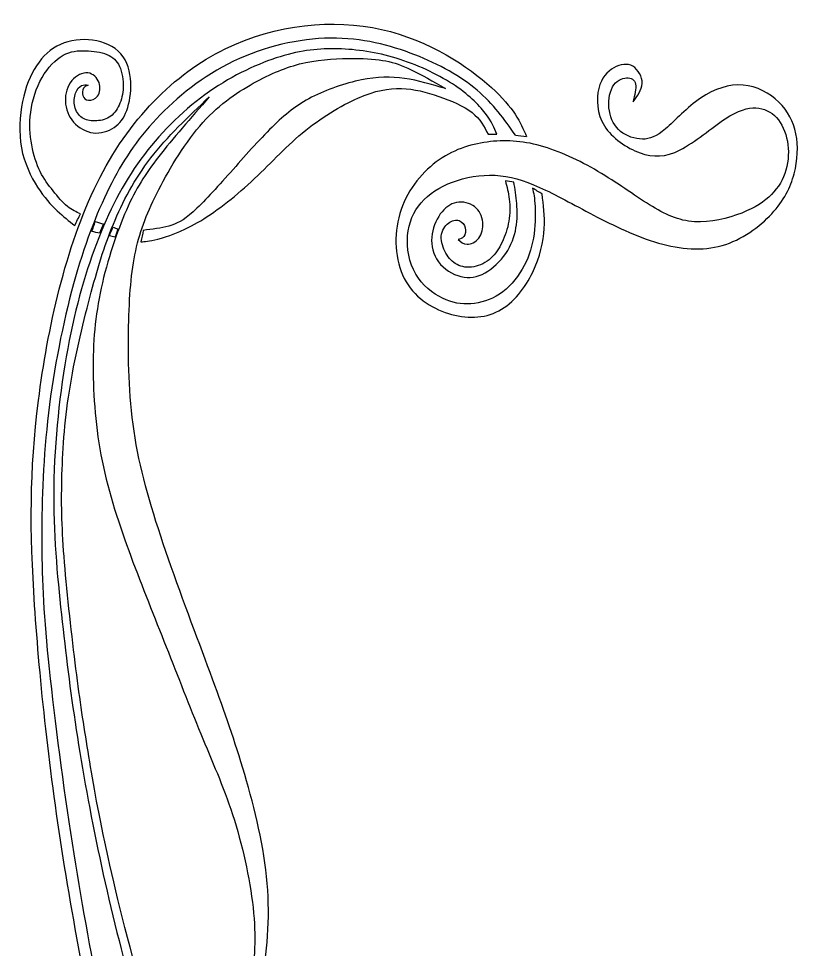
# Model space of a CAD drawing. Header units: millimetres. Extents: x 165 to 400, y 201 to 408.
# Drawn here: x 224.95 to 264.59, y 308.45 to 355.79 of the extents above; entities that cross this region are included whole.
import ezdxf

# ---------------------------------------------------------------- set-up
doc = ezdxf.new("R2010")
doc.units = ezdxf.units.MM
doc.layers.add('DV1_Layer_1', color=7, linetype='Continuous')

msp = doc.modelspace()

# ---------------------------------------------------------------- linework, layer by layer
at = {"layer": 'DV1_Layer_1', "color": 7, "linetype": 'Continuous'}
for points, knots in [([(250.205, 349.868), (249.645, 350.659), (249.084, 351.45), (248.259, 352.15), (247.435, 352.849), (246.346, 353.457), (245.091, 353.948), (243.835, 354.439), (242.412, 354.814), (239.213, 354.778), (237.437, 354.368), (235.879, 353.619), (234.322, 352.869), (231.645, 350.692), (230.223, 348.519), (229.56, 347.182), (228.897, 345.846), (228.283, 344.26), (227.744, 342.292), (227.205, 340.325), (226.741, 337.977), (226.472, 335.735), (226.203, 333.493), (226.127, 331.357), (226.127, 327.485), (226.203, 325.749), (226.709, 320.666), (227.14, 317.319), (227.587, 314.396), (228.035, 311.473), (228.498, 308.975), (229.01, 306.196), (229.522, 303.417), (230.083, 300.357), (230.659, 297.391), (231.236, 294.424), (231.829, 291.552), (232.346, 288.436), (232.863, 285.319), (233.305, 281.959), (233.58, 278.799), (233.855, 275.639), (233.963, 272.679), (234.054, 270.612), (234.146, 268.545), (234.221, 267.371), (234.151, 265.373), (234.081, 263.374), (233.866, 260.552), (233.578, 258.483), (233.291, 256.414), (232.932, 255.1), (232.39, 253.396), (232.206, 253.006), (231.834, 252.506), (231.461, 252.007), (230.898, 251.399), (230.323, 251.085), (229.748, 250.772), (229.161, 250.753), (228.732, 250.856), (228.302, 250.959), (228.03, 251.183), (227.811, 251.578), (227.591, 251.973), (227.425, 252.538), (227.515, 253.042), (227.605, 253.546), (227.952, 253.989), (228.306, 254.185), (228.66, 254.382), (229.382, 254.282), (229.737, 253.446), (229.724, 252.762), (229.533, 252.497), (229.177, 252.232), (229.013, 252.232), (228.873, 252.315), (228.733, 252.397), (228.617, 252.563), (228.589, 252.737), (228.561, 252.912), (228.62, 253.096), (228.695, 253.223), (228.771, 253.349), (228.862, 253.418), (228.986, 253.415), (229.019, 253.343), (229.051, 253.271), (229.075, 253.371), (229.099, 253.471), (228.975, 253.602), (228.827, 253.633), (228.691, 253.613), (228.555, 253.592), (228.308, 253.449), (228.13, 253.062), (228.103, 252.823), (228.076, 252.584), (228.111, 252.301), (228.337, 251.839), (228.528, 251.661), (228.866, 251.382), (229.013, 251.281), (229.888, 251.583), (230.616, 251.987), (231.242, 253.112), (231.867, 254.236), (232.389, 256.081), (232.752, 258.283), (233.115, 260.483), (233.318, 263.041), (233.352, 265.733), (233.385, 268.426), (233.25, 271.254), (233.038, 274.495), (232.826, 277.735), (232.538, 281.388), (232.045, 285.37), (231.552, 289.351), (230.855, 293.662), (229.983, 298.289), (229.112, 302.917), (228.065, 307.862), (226.52, 317.46), (226.02, 322.113), (225.768, 325.942), (225.515, 329.771), (225.508, 332.775), (225.963, 336.375), (226.418, 339.975), (227.334, 344.172), (228.94, 347.419), (230.546, 350.667), (232.842, 352.965), (235.445, 354.245), (238.047, 355.525), (240.957, 355.788), (243.404, 355.238), (245.851, 354.689), (247.834, 353.327), (248.986, 352.285), (250.137, 351.244), (250.458, 350.521), (250.778, 349.799)], [0, 0, 0, 0, 0.018182, 0.018182, 0.018182, 0.036364, 0.036364, 0.036364, 0.054545, 0.054545, 0.072727, 0.072727, 0.072727, 0.090909, 0.109091, 0.109091, 0.109091, 0.127273, 0.127273, 0.127273, 0.145455, 0.145455, 0.145455, 0.163636, 0.163636, 0.181818, 0.181818, 0.2, 0.2, 0.2, 0.218182, 0.218182, 0.218182, 0.236364, 0.236364, 0.236364, 0.254545, 0.254545, 0.254545, 0.272727, 0.272727, 0.272727, 0.290909, 0.290909, 0.290909, 0.309091, 0.309091, 0.309091, 0.327273, 0.327273, 0.327273, 0.345455, 0.345455, 0.363636, 0.363636, 0.363636, 0.381818, 0.381818, 0.381818, 0.4, 0.4, 0.4, 0.418182, 0.418182, 0.418182, 0.436364, 0.436364, 0.436364, 0.454545, 0.454545, 0.454545, 0.472727, 0.490909, 0.490909, 0.509091, 0.509091, 0.527273, 0.527273, 0.527273, 0.545455, 0.545455, 0.545455, 0.563636, 0.563636, 0.563636, 0.581818, 0.581818, 0.6, 0.6, 0.6, 0.618182, 0.618182, 0.636364, 0.636364, 0.636364, 0.654545, 0.672727, 0.672727, 0.672727, 0.690909, 0.690909, 0.709091, 0.709091, 0.727273, 0.727273, 0.745455, 0.745455, 0.745455, 0.763636, 0.763636, 0.763636, 0.781818, 0.781818, 0.781818, 0.8, 0.8, 0.8, 0.818182, 0.818182, 0.818182, 0.836364, 0.836364, 0.836364, 0.854545, 0.854545, 0.872727, 0.872727, 0.872727, 0.890909, 0.890909, 0.890909, 0.909091, 0.909091, 0.909091, 0.927273, 0.927273, 0.927273, 0.945455, 0.945455, 0.945455, 0.963636, 0.963636, 0.963636, 1, 1, 1, 1]), ([(228.098, 345.867), (228.001, 345.667), (227.904, 345.468), (227.807, 345.268), (227.516, 345.493), (227.225, 345.717), (226.595, 346.316), (226.256, 346.691), (225.917, 347.221), (225.578, 347.752), (225.238, 348.438), (225.096, 349.212), (224.953, 349.986), (225.007, 350.847), (225.155, 351.577), (225.303, 352.307), (225.787, 353.506), (226.983, 354.629), (228.157, 354.766), (228.717, 354.688), (229.277, 354.61), (229.81, 354.385), (230.147, 354.002), (230.483, 353.618), (230.623, 353.075), (230.65, 352.548), (230.677, 352.02), (230.591, 351.509), (230.448, 351.115), (230.306, 350.722), (230.106, 350.448), (229.81, 350.251), (229.514, 350.055), (228.728, 349.817), (228.006, 350.229), (227.75, 350.523), (227.495, 350.816), (227.344, 351.197), (227.328, 351.583), (227.312, 351.97), (227.43, 352.364), (227.653, 352.635), (227.877, 352.906), (228.534, 353.206), (228.954, 352.782), (229.04, 352.538), (229.126, 352.295), (229.089, 352.02), (228.97, 351.852), (228.852, 351.683), (228.652, 351.621), (228.504, 351.637), (228.356, 351.652), (228.259, 351.746), (228.179, 351.995), (228.211, 352.307), (228.394, 352.37), (228.485, 352.401), (228.372, 352.42), (228.259, 352.438), (228.146, 352.382), (228.033, 352.326), (227.92, 352.195), (227.85, 352.002), (227.78, 351.808), (227.753, 351.552), (227.807, 351.318), (227.861, 351.084), (227.995, 350.872), (228.176, 350.747), (228.356, 350.622), (228.582, 350.585), (228.83, 350.588), (229.078, 350.591), (229.347, 350.635), (229.562, 350.769), (229.778, 350.903), (229.939, 351.128), (230.061, 351.39), (230.182, 351.652), (230.262, 351.952), (230.271, 352.304), (230.279, 352.657), (230.214, 353.062), (230.079, 353.359), (229.945, 353.655), (229.74, 353.843), (229.439, 353.964), (229.137, 354.086), (228.738, 354.142), (228.353, 354.155), (227.969, 354.167), (227.597, 354.136), (227.214, 353.921), (226.832, 353.705), (226.439, 353.306), (226.143, 352.788), (225.847, 352.27), (225.647, 351.633), (225.567, 351.034), (225.486, 350.435), (225.524, 349.874), (225.618, 349.362), (225.712, 348.85), (225.863, 348.388), (226.051, 348.008), (226.24, 347.627), (226.466, 347.327), (226.706, 347.028), (226.945, 346.728), (227.198, 346.429), (227.433, 346.235), (227.667, 346.042), (227.882, 345.955), (228.098, 345.867)], [0, 0, 0, 0, 0.023256, 0.023256, 0.023256, 0.046512, 0.046512, 0.069767, 0.069767, 0.069767, 0.093023, 0.093023, 0.093023, 0.116279, 0.116279, 0.116279, 0.139535, 0.162791, 0.186047, 0.186047, 0.186047, 0.209302, 0.209302, 0.209302, 0.232558, 0.232558, 0.232558, 0.255814, 0.255814, 0.255814, 0.27907, 0.27907, 0.27907, 0.302326, 0.325581, 0.325581, 0.325581, 0.348837, 0.348837, 0.348837, 0.372093, 0.372093, 0.372093, 0.395349, 0.418605, 0.418605, 0.418605, 0.44186, 0.44186, 0.44186, 0.465116, 0.465116, 0.465116, 0.488372, 0.488372, 0.511628, 0.534884, 0.534884, 0.534884, 0.55814, 0.55814, 0.55814, 0.581395, 0.581395, 0.581395, 0.604651, 0.604651, 0.604651, 0.627907, 0.627907, 0.627907, 0.651163, 0.651163, 0.651163, 0.674419, 0.674419, 0.674419, 0.697674, 0.697674, 0.697674, 0.72093, 0.72093, 0.72093, 0.744186, 0.744186, 0.744186, 0.767442, 0.767442, 0.767442, 0.790698, 0.790698, 0.790698, 0.813953, 0.813953, 0.813953, 0.837209, 0.837209, 0.837209, 0.860465, 0.860465, 0.860465, 0.883721, 0.883721, 0.883721, 0.906977, 0.906977, 0.906977, 0.930233, 0.930233, 0.930233, 0.953488, 0.953488, 0.953488, 1, 1, 1, 1]), ([(234.264, 271.668), (234.62, 272.28), (234.976, 272.892), (235.299, 273.666), (235.622, 274.44), (235.913, 275.377), (236.134, 276.508), (236.355, 277.638), (236.506, 278.962), (236.517, 280.429), (236.528, 281.897), (236.398, 283.508), (236.097, 286.056), (235.924, 286.993), (235.66, 288.335), (235.396, 289.678), (235.04, 291.427), (233.973, 295.611), (233.262, 298.046), (232.594, 300.232), (231.926, 302.418), (231.3, 304.354), (230.115, 308.576), (229.554, 310.861), (229.075, 313.116), (228.595, 315.37), (228.196, 317.593), (227.884, 319.623), (227.571, 321.653), (227.345, 323.489), (226.914, 327.485), (226.709, 329.646), (226.774, 334.318), (227.043, 336.828), (227.447, 339.007), (227.852, 341.187), (228.39, 343.036), (229.028, 344.647), (229.665, 346.259), (231.137, 349.01), (233.437, 351.23), (234.654, 352.079), (235.87, 352.928), (237.153, 353.515), (238.247, 353.852), (239.341, 354.189), (241.152, 354.364), (243.135, 354.086), (244.153, 353.774), (245.172, 353.462), (246.217, 352.976), (247.009, 352.465), (247.802, 351.953), (248.34, 351.416), (248.675, 350.985), (249.009, 350.554), (249.138, 350.23), (249.267, 349.905), (249.116, 349.905), (248.966, 349.905), (248.815, 349.905), (248.621, 350.292), (248.427, 350.679), (248.006, 351.01), (247.586, 351.341), (246.939, 351.616), (245.678, 352.053), (245.064, 352.216), (244.412, 352.234), (243.76, 352.253), (243.07, 352.128), (242.202, 351.747), (241.335, 351.366), (240.289, 350.729), (239.373, 349.967), (238.457, 349.205), (237.67, 348.319), (236.781, 347.494), (235.892, 346.67), (234.9, 345.908), (234.049, 345.415), (233.197, 344.921), (232.486, 344.697), (232.03, 344.578), (231.573, 344.459), (231.372, 344.447), (231.17, 344.434), (231.211, 344.629), (231.251, 344.825), (231.291, 345.02), (231.743, 345.074), (232.196, 345.129), (232.589, 345.238), (232.982, 345.346), (233.316, 345.509), (233.822, 345.964), (234.329, 346.42), (235.008, 347.17), (235.719, 347.969), (236.431, 348.768), (237.174, 349.618), (237.837, 350.273), (238.5, 350.929), (239.082, 351.391), (239.847, 351.785), (240.613, 352.178), (241.561, 352.503), (242.378, 352.669), (243.194, 352.835), (243.879, 352.843), (245.26, 352.644), (245.956, 352.438), (246.652, 352.232), (246.03, 352.588), (245.408, 352.944), (244.915, 353.184), (244.422, 353.424), (244.059, 353.549), (243.62, 353.633), (243.182, 353.717), (242.668, 353.759), (241.27, 353.764), (240.386, 353.727), (239.551, 353.552), (238.716, 353.377), (237.142, 352.753), (234.232, 350.842), (232.658, 348.219), (231.505, 345.983), (231.139, 345.059), (230.675, 342.911), (230.578, 341.687), (230.546, 340.125), (230.514, 338.564), (230.546, 336.666), (230.821, 334.811), (231.096, 332.956), (231.613, 331.145), (232.308, 329.084), (233.003, 327.023), (233.876, 324.713), (234.561, 322.87), (235.245, 321.028), (235.741, 319.654), (236.765, 316.319), (237.821, 312.397), (237.67, 308.9), (237.379, 307.258), (237.088, 305.615), (236.582, 304.079), (235.973, 302.949), (235.364, 301.819), (234.652, 301.094), (233.747, 300.245), (233.553, 300.12), (233.359, 299.995), (233.284, 300.12), (233.208, 300.245), (233.133, 300.37), (233.639, 300.844), (234.146, 301.319), (234.604, 301.918), (235.062, 302.518), (235.472, 303.242), (236.194, 304.816), (236.506, 305.665), (236.927, 307.676), (237.034, 308.838), (236.9, 310.299), (236.765, 311.761), (236.388, 313.522), (235.919, 315.027), (235.45, 316.532), (234.89, 317.781), (234.318, 319.161), (233.747, 320.541), (233.165, 322.052), (232.567, 323.564), (231.969, 325.075), (231.354, 326.586), (230.767, 328.154), (230.18, 329.721), (229.619, 331.345), (229.263, 332.987), (228.908, 334.63), (228.757, 336.291), (228.741, 337.802), (228.725, 339.313), (228.843, 340.675), (229.15, 342.086), (229.457, 343.498), (229.953, 344.959), (230.434, 346.053), (230.915, 347.147), (231.38, 347.874), (232.079, 348.772), (232.779, 349.669), (233.712, 350.738), (234.645, 351.807), (233.576, 350.794), (232.508, 349.78), (231.674, 348.701), (230.84, 347.622), (230.24, 346.478), (229.768, 345.331), (229.296, 344.185), (228.951, 343.036), (228.196, 340.175), (227.787, 338.464), (227.534, 336.847), (227.28, 335.229), (227.183, 333.705), (227.151, 332.344), (227.119, 330.983), (227.151, 329.784), (227.42, 326.474), (227.658, 324.363), (228.078, 321.066), (228.261, 319.879), (228.703, 317.156), (228.962, 315.62), (229.414, 313.54), (229.867, 311.461), (230.514, 308.838), (231.338, 305.915), (232.163, 302.993), (233.165, 299.77), (234.674, 294.824), (235.181, 293.101), (235.612, 291.214), (236.043, 289.328), (236.398, 287.28), (236.873, 282.921), (236.991, 280.61), (236.937, 278.881), (236.883, 277.151), (236.657, 276.002), (236.075, 274.003), (235.719, 273.154), (235.36, 272.49), (235.001, 271.826), (234.638, 271.347), (234.275, 270.868), (234.272, 271.135), (234.268, 271.401), (234.264, 271.668)], [0, 0, 0, 0, 0.010753, 0.010753, 0.010753, 0.021505, 0.021505, 0.021505, 0.032258, 0.032258, 0.032258, 0.043011, 0.043011, 0.053763, 0.053763, 0.053763, 0.064516, 0.064516, 0.075269, 0.075269, 0.075269, 0.086022, 0.086022, 0.096774, 0.096774, 0.096774, 0.107527, 0.107527, 0.107527, 0.11828, 0.11828, 0.129032, 0.129032, 0.139785, 0.139785, 0.139785, 0.150538, 0.150538, 0.150538, 0.16129, 0.172043, 0.172043, 0.172043, 0.182796, 0.182796, 0.182796, 0.193548, 0.204301, 0.204301, 0.204301, 0.215054, 0.215054, 0.215054, 0.225806, 0.225806, 0.225806, 0.236559, 0.236559, 0.236559, 0.247312, 0.247312, 0.247312, 0.258065, 0.258065, 0.258065, 0.268817, 0.268817, 0.27957, 0.27957, 0.27957, 0.290323, 0.290323, 0.290323, 0.301075, 0.301075, 0.301075, 0.311828, 0.311828, 0.311828, 0.322581, 0.322581, 0.322581, 0.333333, 0.333333, 0.333333, 0.344086, 0.344086, 0.344086, 0.354839, 0.354839, 0.354839, 0.365591, 0.365591, 0.365591, 0.376344, 0.376344, 0.376344, 0.387097, 0.387097, 0.387097, 0.397849, 0.397849, 0.397849, 0.408602, 0.408602, 0.408602, 0.419355, 0.419355, 0.419355, 0.430108, 0.430108, 0.44086, 0.44086, 0.44086, 0.451613, 0.451613, 0.451613, 0.462366, 0.462366, 0.462366, 0.473118, 0.473118, 0.483871, 0.483871, 0.483871, 0.494624, 0.505376, 0.516129, 0.516129, 0.526882, 0.526882, 0.537634, 0.537634, 0.537634, 0.548387, 0.548387, 0.548387, 0.55914, 0.55914, 0.55914, 0.569892, 0.569892, 0.569892, 0.580645, 0.580645, 0.591398, 0.602151, 0.602151, 0.602151, 0.612903, 0.612903, 0.612903, 0.623656, 0.623656, 0.634409, 0.634409, 0.634409, 0.645161, 0.645161, 0.645161, 0.655914, 0.655914, 0.655914, 0.666667, 0.666667, 0.677419, 0.677419, 0.688172, 0.688172, 0.688172, 0.698925, 0.698925, 0.698925, 0.709677, 0.709677, 0.709677, 0.72043, 0.72043, 0.72043, 0.731183, 0.731183, 0.731183, 0.741935, 0.741935, 0.741935, 0.752688, 0.752688, 0.752688, 0.763441, 0.763441, 0.763441, 0.774194, 0.774194, 0.774194, 0.784946, 0.784946, 0.784946, 0.795699, 0.795699, 0.795699, 0.806452, 0.806452, 0.806452, 0.817204, 0.817204, 0.817204, 0.827957, 0.827957, 0.83871, 0.83871, 0.83871, 0.849462, 0.849462, 0.849462, 0.860215, 0.860215, 0.870968, 0.870968, 0.88172, 0.88172, 0.892473, 0.892473, 0.892473, 0.903226, 0.903226, 0.903226, 0.913978, 0.913978, 0.924731, 0.924731, 0.924731, 0.935484, 0.935484, 0.946237, 0.946237, 0.946237, 0.956989, 0.956989, 0.967742, 0.967742, 0.967742, 0.978495, 0.978495, 0.978495, 1, 1, 1, 1]), ([(251.563, 346.87), (251.638, 346.32), (251.714, 345.771), (251.671, 345.109), (251.628, 344.447), (251.466, 343.672), (250.712, 342.111), (250.119, 341.324), (249.364, 340.925), (248.61, 340.525), (247.694, 340.513), (246.799, 340.793), (245.905, 341.075), (245.031, 341.649), (244.557, 342.573), (244.083, 343.498), (244.008, 344.772), (244.331, 345.871), (244.654, 346.97), (245.376, 347.894), (246.185, 348.5), (246.993, 349.106), (247.888, 349.393), (248.771, 349.513), (249.655, 349.632), (250.528, 349.584), (251.477, 349.322), (252.425, 349.06), (253.449, 348.583), (254.403, 348.02), (255.357, 347.457), (256.241, 346.807), (257.027, 346.32), (257.814, 345.833), (259.194, 345.184), (261.026, 345.633), (261.716, 345.902), (262.406, 346.171), (262.869, 346.483), (263.58, 347.207), (263.828, 347.619), (263.963, 348.088), (264.098, 348.556), (264.119, 349.081), (263.947, 350.03), (263.753, 350.455), (263.478, 350.754), (263.203, 351.054), (262.847, 351.229), (262.433, 351.248), (262.018, 351.266), (261.543, 351.129), (260.87, 350.686), (260.196, 350.242), (259.323, 349.493), (258.579, 349.112), (257.836, 348.731), (257.221, 348.718), (256.542, 348.962), (255.863, 349.205), (255.12, 349.705), (254.732, 350.33), (254.344, 350.954), (254.311, 351.704), (254.446, 352.241), (254.581, 352.778), (254.883, 353.102), (255.211, 353.29), (255.54, 353.477), (255.896, 353.527), (256.176, 353.365), (256.456, 353.202), (256.661, 352.828), (256.65, 352.49), (256.639, 352.153), (256.413, 351.853), (256.187, 351.554), (256.273, 351.891), (256.359, 352.228), (256.316, 352.453), (256.273, 352.678), (256.1, 352.79), (255.863, 352.778), (255.626, 352.765), (255.324, 352.628), (255.147, 352.316), (254.969, 352.003), (254.915, 351.516), (254.985, 351.092), (255.055, 350.667), (255.249, 350.305), (255.556, 350.055), (255.863, 349.805), (256.284, 349.668), (256.661, 349.661), (257.038, 349.655), (257.372, 349.78), (257.846, 350.186), (258.321, 350.592), (258.935, 351.279), (259.625, 351.747), (260.315, 352.216), (261.08, 352.465), (261.786, 352.409), (262.492, 352.353), (263.138, 351.991), (263.602, 351.541), (264.065, 351.092), (264.346, 350.554), (264.593, 349.306), (264.561, 348.593), (264.378, 347.9), (264.195, 347.207), (263.861, 346.533), (263.241, 345.865), (262.621, 345.196), (261.716, 344.534), (260.713, 344.247), (259.711, 343.96), (258.612, 344.047), (257.486, 344.372), (256.359, 344.697), (255.206, 345.259), (254.177, 345.796), (253.147, 346.333), (252.242, 346.845), (251.434, 347.207), (250.625, 347.569), (249.203, 347.994), (247.672, 347.719), (246.357, 347.232), (245.808, 346.882), (245.414, 346.427), (245.021, 345.971), (244.784, 345.409), (244.73, 344.759), (244.676, 344.11), (244.805, 343.373), (245.139, 342.798), (245.473, 342.224), (246.012, 341.812), (246.508, 341.568), (247.004, 341.324), (247.457, 341.249), (247.942, 341.287), (248.427, 341.324), (248.944, 341.474), (249.402, 341.78), (249.86, 342.086), (250.259, 342.548), (250.841, 343.535), (251.024, 344.06), (251.121, 344.628), (251.218, 345.196), (251.229, 345.808), (251.207, 346.239), (251.186, 346.67), (251.132, 346.92), (251.078, 347.17), (251.24, 347.07), (251.401, 346.97), (251.563, 346.87)], [0, 0, 0, 0, 0.017241, 0.017241, 0.017241, 0.034483, 0.034483, 0.051724, 0.051724, 0.051724, 0.068966, 0.068966, 0.068966, 0.086207, 0.086207, 0.086207, 0.103448, 0.103448, 0.103448, 0.12069, 0.12069, 0.12069, 0.137931, 0.137931, 0.137931, 0.155172, 0.155172, 0.155172, 0.172414, 0.172414, 0.172414, 0.189655, 0.189655, 0.189655, 0.206897, 0.224138, 0.224138, 0.224138, 0.241379, 0.241379, 0.258621, 0.258621, 0.258621, 0.275862, 0.275862, 0.293103, 0.293103, 0.293103, 0.310345, 0.310345, 0.310345, 0.327586, 0.327586, 0.327586, 0.344828, 0.344828, 0.344828, 0.362069, 0.362069, 0.362069, 0.37931, 0.37931, 0.37931, 0.396552, 0.396552, 0.396552, 0.413793, 0.413793, 0.413793, 0.431034, 0.431034, 0.431034, 0.448276, 0.448276, 0.448276, 0.465517, 0.465517, 0.465517, 0.482759, 0.482759, 0.482759, 0.5, 0.5, 0.5, 0.517241, 0.517241, 0.517241, 0.534483, 0.534483, 0.534483, 0.551724, 0.551724, 0.551724, 0.568966, 0.568966, 0.568966, 0.586207, 0.586207, 0.586207, 0.603448, 0.603448, 0.603448, 0.62069, 0.62069, 0.62069, 0.637931, 0.637931, 0.637931, 0.655172, 0.655172, 0.672414, 0.672414, 0.672414, 0.689655, 0.689655, 0.689655, 0.706897, 0.706897, 0.706897, 0.724138, 0.724138, 0.724138, 0.741379, 0.741379, 0.741379, 0.758621, 0.758621, 0.758621, 0.775862, 0.793103, 0.793103, 0.810345, 0.810345, 0.810345, 0.827586, 0.827586, 0.827586, 0.844828, 0.844828, 0.844828, 0.862069, 0.862069, 0.862069, 0.87931, 0.87931, 0.87931, 0.896552, 0.896552, 0.896552, 0.913793, 0.913793, 0.931034, 0.931034, 0.931034, 0.948276, 0.948276, 0.948276, 0.965517, 0.965517, 0.965517, 1, 1, 1, 1]), ([(249.697, 347.533), (249.843, 347.515), (249.988, 347.496), (250.133, 347.477), (250.187, 347.122), (250.241, 346.766), (250.273, 346.379), (250.306, 345.992), (250.316, 345.574), (250.238, 345.14), (250.16, 344.707), (249.826, 343.808), (249.062, 343.072), (248.666, 342.853), (248.27, 342.635), (247.861, 342.566), (247.436, 342.672), (247.01, 342.778), (246.569, 343.059), (246.025, 343.789), (245.922, 344.238), (245.957, 344.675), (245.992, 345.112), (246.337, 345.961), (247.177, 346.579), (247.888, 346.416), (248.133, 346.226), (248.378, 346.036), (248.513, 345.736), (248.545, 345.433), (248.577, 345.131), (248.437, 344.519), (247.942, 344.307), (247.751, 344.313), (247.559, 344.32), (247.425, 344.438), (247.29, 344.557), (247.398, 344.582), (247.505, 344.607), (247.581, 344.71), (247.656, 344.813), (247.699, 344.993), (247.662, 345.156), (247.624, 345.318), (247.505, 345.462), (247.347, 345.515), (247.188, 345.568), (246.989, 345.53), (246.628, 345.249), (246.466, 345.006), (246.442, 344.722), (246.418, 344.438), (246.531, 344.114), (246.676, 343.855), (246.822, 343.596), (246.999, 343.402), (247.239, 343.28), (247.479, 343.159), (247.78, 343.109), (248.09, 343.165), (248.399, 343.221), (248.717, 343.384), (248.962, 343.602), (249.207, 343.82), (249.38, 344.095), (249.681, 344.738), (249.81, 345.106), (249.875, 345.487), (249.939, 345.867), (249.939, 346.26), (249.899, 346.604), (249.859, 346.947), (249.778, 347.24), (249.697, 347.533)], [0, 0, 0, 0, 0.034483, 0.034483, 0.034483, 0.068966, 0.068966, 0.068966, 0.103448, 0.103448, 0.103448, 0.137931, 0.172414, 0.172414, 0.172414, 0.206897, 0.206897, 0.206897, 0.241379, 0.241379, 0.275862, 0.275862, 0.275862, 0.310345, 0.344828, 0.37931, 0.37931, 0.37931, 0.413793, 0.413793, 0.413793, 0.448276, 0.482759, 0.482759, 0.482759, 0.517241, 0.517241, 0.517241, 0.551724, 0.551724, 0.551724, 0.586207, 0.586207, 0.586207, 0.62069, 0.62069, 0.62069, 0.655172, 0.655172, 0.689655, 0.689655, 0.689655, 0.724138, 0.724138, 0.724138, 0.758621, 0.758621, 0.758621, 0.793103, 0.793103, 0.793103, 0.827586, 0.827586, 0.827586, 0.862069, 0.862069, 0.896552, 0.896552, 0.896552, 0.931034, 0.931034, 0.931034, 1, 1, 1, 1]), ([(228.682, 344.964), (228.812, 344.933), (228.942, 344.902), (229.072, 344.87), (229.137, 345.029), (229.201, 345.188), (229.266, 345.346), (229.127, 345.387), (228.989, 345.427), (228.851, 345.468), (228.794, 345.3), (228.738, 345.132), (228.682, 344.964)], [0, 0, 0, 0, 0.2, 0.2, 0.2, 0.4, 0.4, 0.4, 0.6, 0.6, 0.6, 1, 1, 1, 1]), ([(229.568, 344.749), (229.662, 344.721), (229.756, 344.693), (229.85, 344.665), (229.901, 344.803), (229.952, 344.942), (230.003, 345.08), (229.919, 345.116), (229.836, 345.152), (229.753, 345.188), (229.691, 345.041), (229.629, 344.895), (229.568, 344.749)], [0, 0, 0, 0, 0.2, 0.2, 0.2, 0.4, 0.4, 0.4, 0.6, 0.6, 0.6, 1, 1, 1, 1])]:
    msp.add_open_spline(points, degree=3, knots=knots, dxfattribs=at)
msp.add_open_spline([(250.205, 349.868), (250.396, 349.845), (250.587, 349.822), (250.778, 349.799)], degree=3, dxfattribs=at)

doc.saveas('drawing.dxf')
